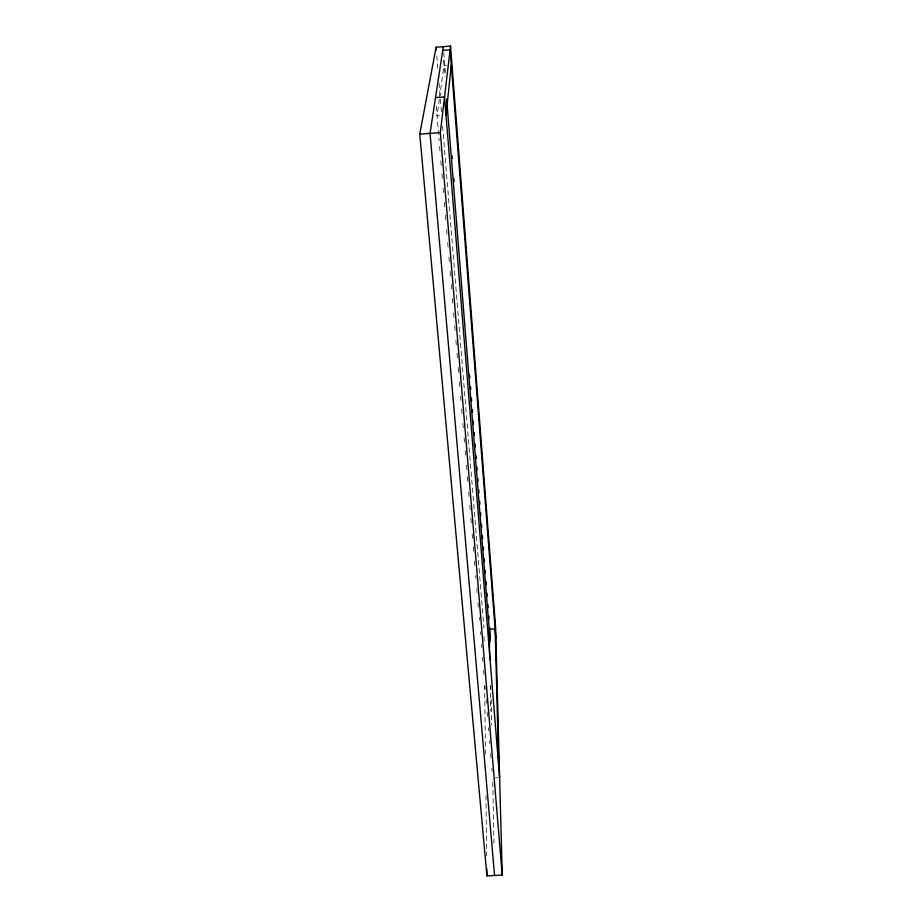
<?xml version="1.0" encoding="UTF-8"?>
<svg xmlns="http://www.w3.org/2000/svg" width="922" height="922" viewBox="0 0 922 922"><rect width="100%" height="100%" fill="white"/><g stroke="black" fill="none" stroke-linecap="round" stroke-linejoin="round"><path stroke-width="0.69" stroke-dasharray="4.61 3.46" d="M439.368 99.173L437.063 115.965L439.621 115.769M439.552 97.767L443.966 65.589L446.409 65.404M495.46 777.868L498.237 777.719M436.233 106.076L439.137 140.674M439.621 146.414L440.22 153.594M440.831 160.774L441.431 167.942M441.915 173.693L442.514 180.862M443.113 188.042L443.724 195.222M444.323 202.402L444.807 208.142M445.407 215.322L446.006 222.49M446.617 229.67L447.216 236.85M447.7 242.59L448.299 249.77M448.91 256.95L449.51 264.13M450.109 271.299L450.593 277.038M451.192 284.218L451.803 291.398M452.402 298.578L452.886 304.318M453.612 312.927L454.097 318.678M454.696 325.846L455.18 331.586M455.906 340.206L456.378 345.946M456.989 353.126L457.589 360.306M458.188 367.475L458.672 373.214M459.398 381.835L459.882 387.574M460.608 396.183L460.965 400.494M461.692 409.103L462.176 414.854M462.902 423.463L463.259 427.762M464.1 437.812L464.469 442.122M465.184 450.731L465.552 455.042M466.394 465.091L466.751 469.402M467.362 476.57L467.961 483.75M468.687 492.36L469.044 496.67M469.771 505.279L470.255 511.03M470.854 518.199L471.338 523.938M472.179 533.988L472.548 538.298M473.274 546.907L473.631 551.218M474.473 561.268L474.842 565.578M475.683 575.616L475.925 578.486M476.766 588.536L477.123 592.846M477.976 602.896L478.334 607.206M479.175 617.244L479.417 620.126M480.385 631.605L480.627 634.474M481.468 644.524L481.71 647.394M482.552 657.444L482.921 661.754M483.647 670.363L484.004 674.673M484.972 686.152L485.214 689.022M486.055 699.072L486.413 703.382M487.139 711.991L487.496 716.302M488.464 727.781L488.706 730.65M489.547 740.7L489.789 743.57M490.631 753.62L491 757.93M491.887 768.452L492.118 771.184M436.809 55.816L437.985 70.153M439.056 83.061L441.419 111.735M442.595 126.072L483.958 627.951M443.782 52.393L445.384 72.481M443.528 60.057L444.819 76.215M490.907 686.348L490.965 689.218M491.161 699.233L491.657 725.049M492.774 782.317L493.996 845.405M490.25 685.219L490.723 711.069M484.062 636.549L484.119 642.288M484.638 685.288L485.456 754.081M485.963 795.64L486.678 855.835"/><path stroke-width="1.38" d="M446.029 115.296L451.284 65.024M502.236 875.093L440.336 132.607L450.547 46.1L436.094 47.206L419.764 134.128L486.92 875.9L502.236 875.093L495.598 627.26L450.547 46.1M443.321 46.653L430.044 133.367L494.572 875.497M442.744 50.376L450.109 49.811L495.898 638.727M435.518 97.605L444.542 96.925L499.62 777.638M419.764 134.128L440.336 132.607M436.094 47.206L436.337 50.076M452.034 155.668L452.264 158.538M453.866 178.626L454.097 181.496M469.586 375.139L469.817 378.008M470.508 386.618L470.727 389.487M471.419 398.097L471.649 400.966M472.341 409.575L472.571 412.445M473.251 421.043L473.482 423.913M474.173 432.522L474.404 435.391M475.095 444.001L475.326 446.87M476.006 455.468L476.236 458.338M476.928 466.947L477.158 469.817M477.85 478.426L478.069 481.296M478.76 489.905L478.991 492.774M479.682 501.372L479.913 504.242M480.593 512.851L480.823 515.721M481.515 524.33L481.745 527.2M482.437 535.797L482.667 538.667M483.347 547.276L483.577 550.146M484.269 558.755L484.499 561.625M485.179 570.234L485.41 573.104M486.101 581.701L486.332 584.571M487.023 593.18L487.254 596.05M487.934 604.659L488.164 607.529M488.856 616.127L489.086 618.996M446.663 99.196L489.997 639.073M498.744 766.701L495.137 628.85L489.202 629.196L489.766 659.357M489.778 627.605L490.055 641.942M486.828 868.731L486.92 875.9"/></g></svg>
